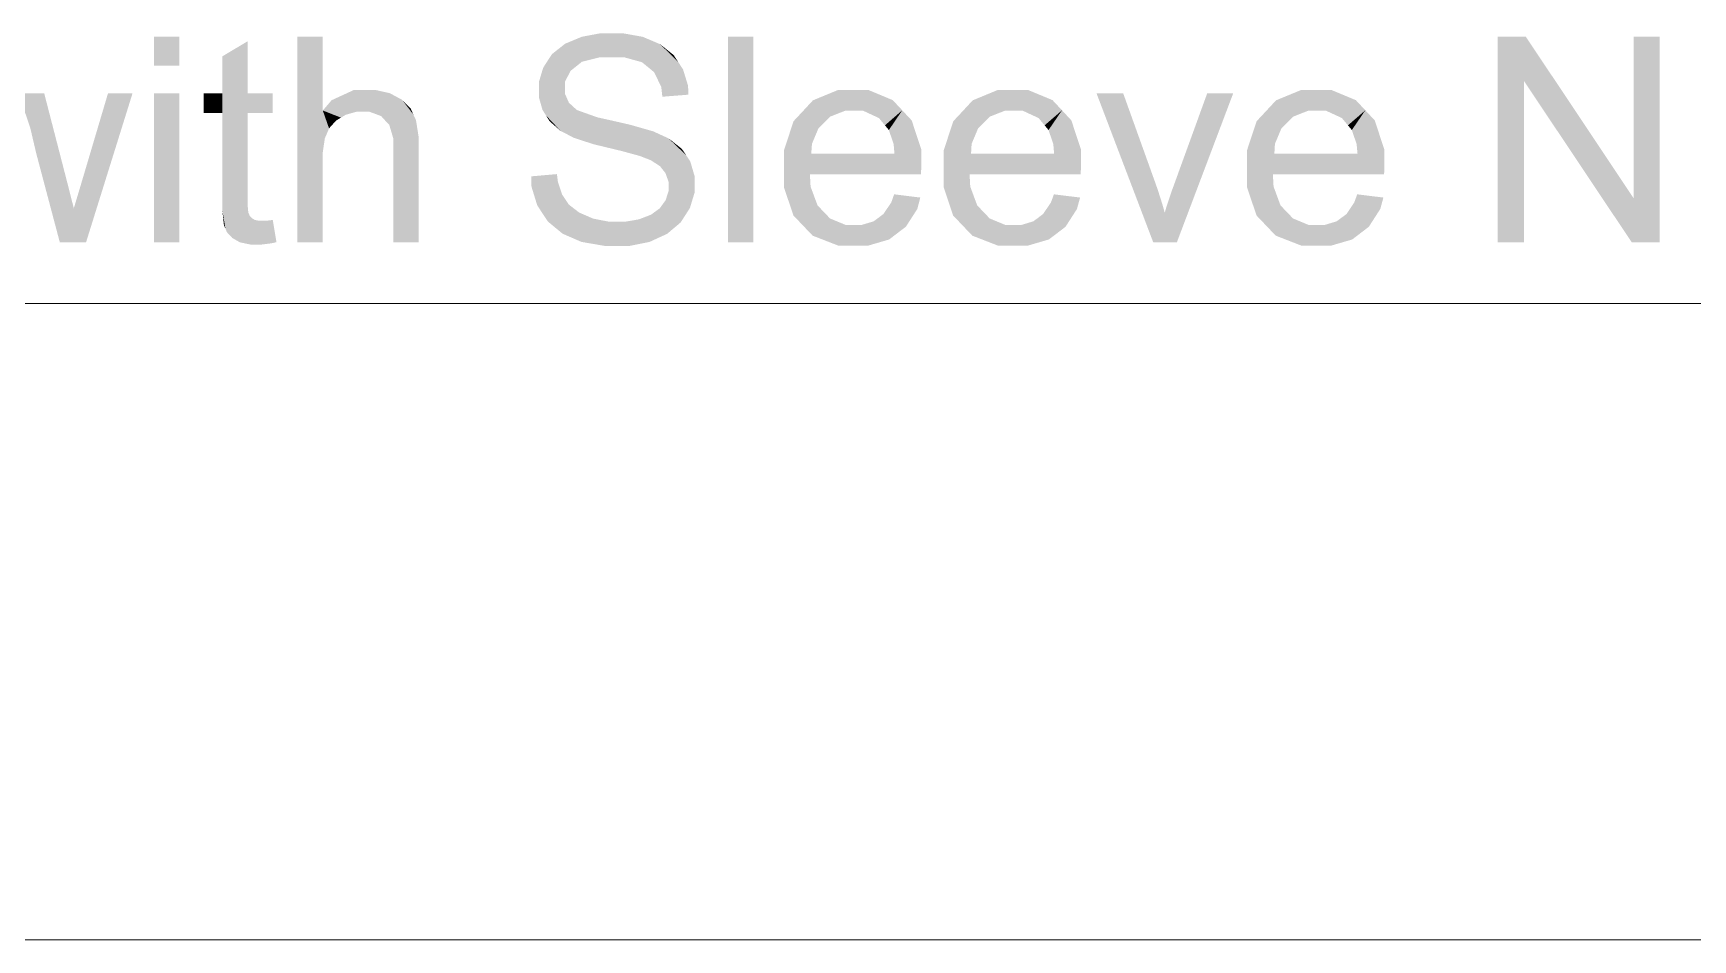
# Model space of a CAD drawing. Header units: millimetres. Extents: x 2 to 579, y 1 to 405.
# Drawn here: x 236.47 to 253.45, y 62.07 to 71.35 of the extents above; entities that cross this region are included whole.
import ezdxf

# ---------------------------------------------------------------- set-up
doc = ezdxf.new("R2010")
doc.units = ezdxf.units.MM
doc.linetypes.add('XKITLINE00', pattern=[0])
doc.layers.add('LinkedObject', color=7, linetype='Continuous', lineweight=0)

# ---------------------------------------------------------------- blocks, each defined once
blk = doc.blocks.new('*A4')
at = {"layer": 'LinkedObject'}
for points in [[(242.275, 71.35), (242.266, 71.104), (242.082, 71.314)], [(242.381, 71.35), (242.266, 71.104), (242.275, 71.35)], [(242.266, 71.104), (242.381, 71.35), (242.392, 71.104)], [(242.381, 71.35), (242.513, 71.104), (242.392, 71.104)], [(242.705, 71.313), (242.381, 71.35), (242.498, 71.35)], [(242.794, 71.275), (242.381, 71.35), (242.705, 71.313)], [(242.697, 71.053), (242.381, 71.35), (242.794, 71.275)], [(242.513, 71.104), (242.381, 71.35), (242.697, 71.053)], [(237.962, 71.315), (237.703, 71.018), (237.703, 71.315)], [(237.962, 71.018), (237.703, 71.018), (237.962, 71.315)], [(238.661, 71.268), (238.402, 70.735), (238.402, 71.113)], [(238.402, 70.735), (238.661, 71.268), (238.402, 70.535)], [(238.661, 70.735), (238.402, 70.535), (238.661, 71.268)], [(239.43, 71.315), (239.171, 69.209), (239.171, 71.315)], [(239.43, 70.559), (239.171, 69.209), (239.43, 71.315)], [(241.909, 71.242), (242.024, 71.011), (241.777, 71.137)], [(242.082, 71.058), (241.909, 71.242), (241.995, 71.278)], [(242.024, 71.011), (241.909, 71.242), (242.082, 71.058)], [(242.082, 71.314), (242.266, 71.104), (241.995, 71.278)], [(241.995, 71.278), (242.266, 71.104), (242.082, 71.058)], [(242.794, 71.275), (242.759, 71.002), (242.697, 71.053)], [(242.883, 71.237), (242.759, 71.002), (242.794, 71.275)], [(242.759, 71.002), (242.883, 71.237), (242.821, 70.951)], [(242.821, 70.951), (242.883, 71.237), (243.069, 71.053)], [(243.069, 71.053), (242.883, 71.237), (243.021, 71.126)], [(243.835, 71.315), (243.576, 69.209), (243.576, 71.315)], [(243.835, 69.209), (243.576, 69.209), (243.835, 71.315)], [(251.455, 71.315), (251.722, 70.862), (251.455, 69.209)], [(251.722, 70.862), (251.455, 71.315), (251.741, 71.315)], [(251.722, 70.862), (251.741, 71.315), (252.826, 69.209)], [(252.826, 69.209), (251.741, 71.315), (252.845, 69.661)], [(253.112, 71.315), (252.845, 69.661), (252.845, 71.315)], [(253.112, 69.209), (252.845, 69.661), (253.112, 71.315)], [(241.731, 71.068), (241.641, 70.769), (241.686, 70.998)], [(241.966, 70.965), (241.641, 70.769), (241.731, 71.068)], [(241.686, 70.998), (241.641, 70.769), (241.641, 70.849)], [(241.777, 71.137), (242.024, 71.011), (241.731, 71.068)], [(241.731, 71.068), (242.024, 71.011), (241.966, 70.965)], [(243.069, 71.053), (242.894, 70.8), (242.821, 70.951)], [(243.117, 70.979), (242.894, 70.8), (243.069, 71.053)], [(241.908, 70.853), (241.641, 70.769), (241.966, 70.965)], [(241.641, 70.769), (241.908, 70.853), (241.908, 70.788)], [(243.168, 70.813), (242.894, 70.8), (243.117, 70.979)], [(251.455, 69.209), (251.722, 70.862), (251.722, 69.209)], [(236.579, 70.735), (236.436, 70.383), (236.316, 70.735)], [(236.436, 70.383), (236.579, 70.735), (236.497, 70.122)], [(236.497, 70.122), (236.579, 70.735), (236.808, 69.849)], [(237.483, 70.735), (236.97, 69.852), (237.232, 70.735)], [(237.007, 69.209), (236.97, 69.852), (237.483, 70.735)], [(237.962, 70.735), (237.703, 69.209), (237.703, 70.735)], [(237.962, 69.209), (237.703, 69.209), (237.962, 70.735)], [(238.21, 70.735), (238.402, 70.535), (238.21, 70.535)], [(238.402, 70.735), (238.402, 70.535), (238.21, 70.735)], [(238.661, 70.535), (238.402, 70.535), (238.661, 70.735)], [(238.918, 70.535), (238.661, 70.735), (238.918, 70.735)], [(238.661, 70.535), (238.661, 70.735), (238.918, 70.535)], [(239.748, 70.769), (239.43, 70.559), (239.52, 70.664)], [(239.885, 70.769), (239.43, 70.559), (239.748, 70.769)], [(239.774, 70.546), (239.43, 70.559), (239.885, 70.769)], [(239.774, 70.546), (239.885, 70.769), (239.832, 70.546)], [(239.832, 70.546), (239.885, 70.769), (239.908, 70.546)], [(239.885, 70.769), (240.027, 70.502), (239.908, 70.546)], [(239.97, 70.769), (240.027, 70.502), (239.885, 70.769)], [(240.117, 70.736), (240.027, 70.502), (239.97, 70.769)], [(240.179, 70.702), (240.027, 70.502), (240.117, 70.736)], [(240.179, 70.702), (240.068, 70.457), (240.027, 70.502)], [(240.241, 70.669), (240.068, 70.457), (240.179, 70.702)], [(240.068, 70.457), (240.241, 70.669), (240.11, 70.413)], [(240.11, 70.413), (240.241, 70.669), (240.357, 70.518)], [(240.357, 70.518), (240.241, 70.669), (240.331, 70.577)], [(241.908, 70.731), (241.641, 70.769), (241.908, 70.788)], [(241.641, 70.769), (241.908, 70.731), (241.641, 70.697)], [(241.641, 70.697), (241.908, 70.731), (241.678, 70.566)], [(241.678, 70.566), (241.908, 70.731), (241.715, 70.507)], [(241.715, 70.507), (241.908, 70.731), (241.949, 70.638)], [(243.172, 70.721), (242.894, 70.8), (243.168, 70.813)], [(242.894, 70.8), (243.172, 70.721), (242.905, 70.7)], [(244.446, 70.663), (244.624, 70.497), (244.347, 70.556)], [(244.861, 70.769), (244.446, 70.663), (244.703, 70.769)], [(244.774, 70.556), (244.446, 70.663), (244.861, 70.769)], [(244.624, 70.497), (244.446, 70.663), (244.774, 70.556)], [(244.774, 70.556), (244.861, 70.769), (244.863, 70.556)], [(244.861, 70.769), (244.961, 70.556), (244.863, 70.556)], [(245.263, 70.665), (244.861, 70.769), (245.014, 70.769)], [(245.36, 70.561), (244.861, 70.769), (245.263, 70.665)], [(245.121, 70.482), (244.861, 70.769), (245.36, 70.561)], [(244.961, 70.556), (244.861, 70.769), (245.121, 70.482)], [(246.081, 70.663), (246.258, 70.497), (245.982, 70.556)], [(246.495, 70.769), (246.081, 70.663), (246.337, 70.769)], [(246.408, 70.556), (246.081, 70.663), (246.495, 70.769)], [(246.258, 70.497), (246.081, 70.663), (246.408, 70.556)], [(246.408, 70.556), (246.495, 70.769), (246.497, 70.556)], [(246.495, 70.769), (246.595, 70.556), (246.497, 70.556)], [(246.898, 70.665), (246.495, 70.769), (246.648, 70.769)], [(246.995, 70.561), (246.495, 70.769), (246.898, 70.665)], [(246.755, 70.482), (246.495, 70.769), (246.995, 70.561)], [(246.595, 70.556), (246.495, 70.769), (246.755, 70.482)], [(247.621, 70.735), (247.929, 69.209), (247.348, 70.735)], [(247.949, 69.821), (247.929, 69.209), (247.621, 70.735)], [(248.747, 70.735), (248.143, 69.804), (248.481, 70.735)], [(248.17, 69.209), (248.143, 69.804), (248.747, 70.735)], [(249.185, 70.663), (249.363, 70.497), (249.086, 70.556)], [(249.599, 70.769), (249.185, 70.663), (249.442, 70.769)], [(249.512, 70.556), (249.185, 70.663), (249.599, 70.769)], [(249.363, 70.497), (249.185, 70.663), (249.512, 70.556)], [(249.512, 70.556), (249.599, 70.769), (249.601, 70.556)], [(249.599, 70.769), (249.699, 70.556), (249.601, 70.556)], [(250.002, 70.665), (249.599, 70.769), (249.752, 70.769)], [(250.099, 70.561), (249.599, 70.769), (250.002, 70.665)], [(249.859, 70.482), (249.599, 70.769), (250.099, 70.561)], [(249.699, 70.556), (249.599, 70.769), (249.859, 70.482)], [(238.402, 69.655), (238.661, 70.535), (238.661, 69.641)], [(238.402, 70.535), (238.661, 70.535), (238.402, 69.655)], [(239.43, 70.133), (239.171, 69.209), (239.43, 70.559)], [(239.43, 70.133), (239.43, 70.559), (239.451, 70.274)], [(239.451, 70.274), (239.43, 70.559), (239.473, 70.325)], [(239.473, 70.325), (239.43, 70.559), (239.494, 70.376)], [(239.494, 70.376), (239.43, 70.559), (239.566, 70.456)], [(239.566, 70.456), (239.43, 70.559), (239.616, 70.486)], [(239.616, 70.486), (239.43, 70.559), (239.667, 70.516)], [(239.667, 70.516), (239.43, 70.559), (239.774, 70.546)], [(240.357, 70.518), (240.152, 70.272), (240.11, 70.413)], [(240.384, 70.459), (240.152, 70.272), (240.357, 70.518)], [(241.949, 70.638), (241.864, 70.35), (241.715, 70.507)], [(241.715, 70.507), (241.864, 70.35), (241.752, 70.448)], [(241.99, 70.601), (241.864, 70.35), (241.949, 70.638)], [(241.864, 70.35), (241.99, 70.601), (241.939, 70.311)], [(241.939, 70.311), (241.99, 70.601), (242.03, 70.564)], [(241.939, 70.311), (242.03, 70.564), (241.997, 70.28)], [(241.997, 70.28), (242.03, 70.564), (242.2, 70.214)], [(242.2, 70.214), (242.03, 70.564), (242.24, 70.489)], [(242.2, 70.214), (242.24, 70.489), (242.345, 70.179)], [(242.345, 70.179), (242.24, 70.489), (242.41, 70.451)], [(244.347, 70.556), (244.149, 70.151), (244.248, 70.45)], [(244.503, 70.378), (244.149, 70.151), (244.347, 70.556)], [(244.347, 70.556), (244.624, 70.497), (244.503, 70.378)], [(245.121, 70.482), (245.36, 70.561), (245.183, 70.407)], [(245.36, 70.561), (245.223, 70.359), (245.183, 70.407)], [(245.223, 70.359), (245.36, 70.561), (245.272, 70.215)], [(245.272, 70.215), (245.36, 70.561), (245.554, 70.163)], [(245.554, 70.163), (245.36, 70.561), (245.457, 70.457)], [(245.982, 70.556), (245.784, 70.151), (245.883, 70.45)], [(246.137, 70.378), (245.784, 70.151), (245.982, 70.556)], [(245.982, 70.556), (246.258, 70.497), (246.137, 70.378)], [(246.755, 70.482), (246.995, 70.561), (246.817, 70.407)], [(246.995, 70.561), (246.857, 70.359), (246.817, 70.407)], [(246.857, 70.359), (246.995, 70.561), (246.906, 70.215)], [(246.906, 70.215), (246.995, 70.561), (247.188, 70.163)], [(247.188, 70.163), (246.995, 70.561), (247.091, 70.457)], [(249.086, 70.556), (248.888, 70.151), (248.987, 70.45)], [(249.241, 70.378), (248.888, 70.151), (249.086, 70.556)], [(249.086, 70.556), (249.363, 70.497), (249.241, 70.378)], [(249.859, 70.482), (250.099, 70.561), (249.921, 70.407)], [(250.099, 70.561), (249.961, 70.359), (249.921, 70.407)], [(249.961, 70.359), (250.099, 70.561), (250.01, 70.215)], [(250.01, 70.215), (250.099, 70.561), (250.292, 70.163)], [(250.292, 70.163), (250.099, 70.561), (250.196, 70.457)], [(240.411, 70.288), (240.152, 70.272), (240.384, 70.459)], [(242.345, 70.179), (242.41, 70.451), (242.49, 70.144)], [(242.49, 70.144), (242.41, 70.451), (242.58, 70.412)], [(242.49, 70.144), (242.58, 70.412), (242.677, 70.093)], [(242.677, 70.093), (242.58, 70.412), (242.719, 70.076)], [(242.719, 70.076), (242.58, 70.412), (242.785, 70.051)], [(242.813, 70.345), (242.785, 70.051), (242.58, 70.412)], [(242.876, 70.316), (242.785, 70.051), (242.813, 70.345)], [(242.785, 70.051), (242.876, 70.316), (242.881, 69.989)], [(242.881, 69.989), (242.876, 70.316), (242.968, 70.274)], [(244.436, 70.218), (244.149, 70.151), (244.503, 70.378)], [(246.07, 70.218), (245.784, 70.151), (246.137, 70.378)], [(249.174, 70.218), (248.888, 70.151), (249.241, 70.378)], [(240.411, 70.176), (240.152, 70.272), (240.411, 70.288)], [(240.152, 70.272), (240.411, 70.176), (240.152, 70.175)], [(240.152, 69.209), (240.411, 70.176), (240.411, 69.209)], [(240.152, 70.175), (240.411, 70.176), (240.152, 69.209)], [(242.881, 69.989), (242.968, 70.274), (242.91, 69.952)], [(242.91, 69.952), (242.968, 70.274), (242.939, 69.915)], [(242.968, 70.274), (243.148, 70.102), (242.939, 69.915)], [(243.148, 70.102), (242.968, 70.274), (243.104, 70.167)], [(244.149, 70.151), (244.436, 70.218), (244.429, 70.118)], [(244.429, 70.118), (244.149, 69.959), (244.149, 70.151)], [(245.272, 70.215), (245.554, 70.163), (245.28, 70.118)], [(245.554, 69.975), (245.28, 70.118), (245.554, 70.163)], [(245.784, 70.151), (246.07, 70.218), (246.064, 70.118)], [(246.064, 70.118), (245.784, 69.959), (245.784, 70.151)], [(246.906, 70.215), (247.188, 70.163), (246.914, 70.118)], [(247.188, 69.975), (246.914, 70.118), (247.188, 70.163)], [(248.888, 70.151), (249.174, 70.218), (249.168, 70.118)], [(249.168, 70.118), (248.888, 69.959), (248.888, 70.151)], [(250.01, 70.215), (250.292, 70.163), (250.019, 70.118)], [(250.292, 69.975), (250.019, 70.118), (250.292, 70.163)], [(236.808, 69.849), (236.739, 69.209), (236.497, 70.122)], [(239.43, 70.043), (239.171, 69.209), (239.43, 70.133)], [(239.171, 69.209), (239.43, 70.043), (239.43, 69.209)], [(242.939, 69.915), (243.148, 70.102), (242.968, 69.829)], [(242.968, 69.829), (243.148, 70.102), (243.191, 70.037)], [(242.968, 69.829), (243.191, 70.037), (242.968, 69.779)], [(242.968, 69.779), (243.191, 70.037), (242.968, 69.731)], [(243.191, 70.037), (243.235, 69.803), (242.968, 69.731)], [(243.235, 69.803), (243.191, 70.037), (243.235, 69.887)], [(244.429, 70.118), (245.554, 69.975), (244.149, 69.959)], [(245.554, 69.963), (244.149, 69.959), (245.554, 69.975)], [(245.28, 70.118), (245.554, 69.975), (244.429, 70.118)], [(246.064, 70.118), (247.188, 69.975), (245.784, 69.959)], [(247.188, 69.963), (245.784, 69.959), (247.188, 69.975)], [(246.914, 70.118), (247.188, 69.975), (246.064, 70.118)], [(249.168, 70.118), (250.292, 69.975), (248.888, 69.959)], [(250.292, 69.963), (248.888, 69.959), (250.292, 69.975)], [(250.019, 70.118), (250.292, 69.975), (249.168, 70.118)], [(236.882, 69.558), (236.739, 69.209), (236.808, 69.849)], [(236.97, 69.852), (237.007, 69.209), (236.882, 69.558)], [(241.836, 69.829), (241.563, 69.885), (241.826, 69.908)], [(241.563, 69.885), (241.678, 69.506), (241.566, 69.779)], [(241.836, 69.829), (241.678, 69.506), (241.563, 69.885)], [(241.879, 69.699), (241.678, 69.506), (241.836, 69.829)], [(245.553, 69.929), (244.149, 69.959), (245.554, 69.963)], [(244.149, 69.959), (244.345, 69.381), (244.149, 69.773)], [(244.422, 69.78), (244.345, 69.381), (244.149, 69.959)], [(244.422, 69.78), (244.149, 69.959), (244.415, 69.906)], [(245.553, 69.906), (244.149, 69.959), (245.553, 69.929)], [(244.415, 69.906), (244.149, 69.959), (245.553, 69.906)], [(247.187, 69.929), (245.784, 69.959), (247.188, 69.963)], [(245.784, 69.959), (245.979, 69.381), (245.784, 69.773)], [(246.056, 69.78), (245.979, 69.381), (245.784, 69.959)], [(246.056, 69.78), (245.784, 69.959), (246.049, 69.906)], [(247.187, 69.906), (245.784, 69.959), (247.187, 69.929)], [(246.049, 69.906), (245.784, 69.959), (247.187, 69.906)], [(247.975, 69.747), (247.929, 69.209), (247.949, 69.821)], [(250.292, 69.929), (248.888, 69.959), (250.292, 69.963)], [(248.888, 69.959), (249.084, 69.381), (248.888, 69.773)], [(249.16, 69.78), (249.084, 69.381), (248.888, 69.959)], [(249.16, 69.78), (248.888, 69.959), (249.153, 69.906)], [(250.291, 69.906), (248.888, 69.959), (250.292, 69.929)], [(249.153, 69.906), (248.888, 69.959), (250.291, 69.906)], [(238.661, 69.641), (238.402, 69.539), (238.402, 69.655)], [(238.661, 69.586), (238.402, 69.539), (238.661, 69.641)], [(241.566, 69.779), (241.678, 69.506), (241.624, 69.59)], [(241.678, 69.506), (241.879, 69.699), (241.733, 69.423)], [(241.733, 69.423), (241.879, 69.699), (241.884, 69.298)], [(241.913, 69.648), (241.884, 69.298), (241.879, 69.699)], [(241.947, 69.597), (241.884, 69.298), (241.913, 69.648)], [(242.938, 69.64), (243.187, 69.561), (242.908, 69.599)], [(242.938, 69.64), (243.235, 69.803), (243.187, 69.561)], [(242.968, 69.731), (243.235, 69.803), (242.938, 69.64)], [(243.187, 69.561), (243.235, 69.803), (243.235, 69.719)], [(244.149, 69.773), (244.345, 69.381), (244.247, 69.484)], [(244.493, 69.588), (244.345, 69.381), (244.422, 69.78)], [(245.168, 69.5), (245.545, 69.668), (245.397, 69.369)], [(245.248, 69.619), (245.545, 69.668), (245.168, 69.5)], [(245.545, 69.668), (245.248, 69.619), (245.277, 69.701)], [(245.397, 69.369), (245.545, 69.668), (245.514, 69.551)], [(245.784, 69.773), (245.979, 69.381), (245.881, 69.484)], [(246.127, 69.588), (245.979, 69.381), (246.056, 69.78)], [(246.802, 69.5), (247.18, 69.668), (247.031, 69.369)], [(246.882, 69.619), (247.18, 69.668), (246.802, 69.5)], [(247.18, 69.668), (246.882, 69.619), (246.912, 69.701)], [(247.031, 69.369), (247.18, 69.668), (247.148, 69.551)], [(248.024, 69.593), (247.929, 69.209), (247.975, 69.747)], [(248.112, 69.719), (248.17, 69.209), (248.064, 69.574)], [(248.143, 69.804), (248.17, 69.209), (248.112, 69.719)], [(248.888, 69.773), (249.084, 69.381), (248.986, 69.484)], [(249.231, 69.588), (249.084, 69.381), (249.16, 69.78)], [(249.907, 69.5), (250.284, 69.668), (250.135, 69.369)], [(249.986, 69.619), (250.284, 69.668), (249.907, 69.5)], [(250.284, 69.668), (249.986, 69.619), (250.016, 69.701)], [(250.135, 69.369), (250.284, 69.668), (250.252, 69.551)], [(252.845, 69.661), (253.112, 69.209), (252.826, 69.209)], [(236.739, 69.209), (236.882, 69.558), (237.007, 69.209)], [(238.661, 69.586), (238.434, 69.349), (238.402, 69.539)], [(238.402, 69.539), (238.434, 69.349), (238.418, 69.386)], [(238.668, 69.515), (238.434, 69.349), (238.661, 69.586)], [(238.675, 69.499), (238.434, 69.349), (238.668, 69.515)], [(238.434, 69.349), (238.675, 69.499), (238.681, 69.483)], [(238.434, 69.349), (238.681, 69.483), (238.449, 69.313)], [(238.449, 69.313), (238.681, 69.483), (238.504, 69.254)], [(238.504, 69.254), (238.681, 69.483), (238.543, 69.232)], [(238.543, 69.232), (238.681, 69.483), (238.703, 69.458)], [(241.947, 69.597), (241.981, 69.256), (241.884, 69.298)], [(242.053, 69.515), (241.981, 69.256), (241.947, 69.597)], [(241.981, 69.256), (242.053, 69.515), (242.077, 69.214)], [(242.124, 69.484), (242.077, 69.214), (242.053, 69.515)], [(242.196, 69.453), (242.077, 69.214), (242.124, 69.484)], [(242.727, 69.469), (243.091, 69.412), (242.666, 69.445)], [(242.788, 69.492), (243.091, 69.412), (242.727, 69.469)], [(242.879, 69.558), (243.139, 69.486), (242.788, 69.492)], [(242.788, 69.492), (243.139, 69.486), (243.091, 69.412)], [(242.908, 69.599), (243.187, 69.561), (242.879, 69.558)], [(243.139, 69.486), (242.879, 69.558), (243.187, 69.561)], [(244.345, 69.381), (244.493, 69.588), (244.443, 69.278)], [(244.557, 69.521), (244.443, 69.278), (244.493, 69.588)], [(244.621, 69.454), (244.443, 69.278), (244.557, 69.521)], [(245.168, 69.5), (245.397, 69.369), (245.118, 69.462)], [(245.979, 69.381), (246.127, 69.588), (246.077, 69.278)], [(246.191, 69.521), (246.077, 69.278), (246.127, 69.588)], [(246.255, 69.454), (246.077, 69.278), (246.191, 69.521)], [(246.802, 69.5), (247.031, 69.369), (246.752, 69.462)], [(248.046, 69.513), (247.929, 69.209), (248.024, 69.593)], [(248.046, 69.513), (248.17, 69.209), (247.929, 69.209)], [(248.064, 69.574), (248.17, 69.209), (248.046, 69.513)], [(249.084, 69.381), (249.231, 69.588), (249.182, 69.278)], [(249.295, 69.521), (249.182, 69.278), (249.231, 69.588)], [(249.359, 69.454), (249.182, 69.278), (249.295, 69.521)], [(249.907, 69.5), (250.135, 69.369), (249.856, 69.462)], [(238.703, 69.458), (238.581, 69.21), (238.543, 69.232)], [(238.719, 69.448), (238.581, 69.21), (238.703, 69.458)], [(238.734, 69.439), (238.581, 69.21), (238.719, 69.448)], [(238.581, 69.21), (238.734, 69.439), (238.69, 69.187)], [(238.69, 69.187), (238.734, 69.439), (238.761, 69.187)], [(238.761, 69.187), (238.734, 69.439), (238.777, 69.43)], [(238.777, 69.43), (238.804, 69.187), (238.761, 69.187)], [(238.806, 69.43), (238.804, 69.187), (238.777, 69.43)], [(238.806, 69.43), (238.901, 69.199), (238.804, 69.187)], [(238.827, 69.43), (238.901, 69.199), (238.806, 69.43)], [(238.901, 69.199), (238.827, 69.43), (238.883, 69.434)], [(238.956, 69.211), (238.883, 69.434), (238.918, 69.439)], [(238.901, 69.199), (238.883, 69.434), (238.956, 69.211)], [(242.196, 69.453), (242.316, 69.173), (242.077, 69.214)], [(242.357, 69.421), (242.316, 69.173), (242.196, 69.453)], [(242.357, 69.421), (242.459, 69.173), (242.316, 69.173)], [(242.446, 69.421), (242.459, 69.173), (242.357, 69.421)], [(242.446, 69.421), (242.571, 69.173), (242.459, 69.173)], [(242.526, 69.421), (242.571, 69.173), (242.446, 69.421)], [(242.666, 69.445), (242.863, 69.255), (242.526, 69.421)], [(242.526, 69.421), (242.863, 69.255), (242.571, 69.173)], [(242.953, 69.296), (242.666, 69.445), (243.091, 69.412)], [(242.863, 69.255), (242.666, 69.445), (242.953, 69.296)], [(244.621, 69.454), (244.875, 69.175), (244.443, 69.278)], [(244.78, 69.388), (244.875, 69.175), (244.621, 69.454)], [(244.875, 69.388), (244.875, 69.175), (244.78, 69.388)], [(244.946, 69.388), (245.311, 69.304), (244.875, 69.175)], [(244.946, 69.388), (244.875, 69.175), (244.875, 69.388)], [(244.875, 69.175), (245.311, 69.304), (245.008, 69.175)], [(245.068, 69.425), (245.311, 69.304), (244.946, 69.388)], [(245.008, 69.175), (245.311, 69.304), (245.226, 69.239)], [(245.118, 69.462), (245.397, 69.369), (245.068, 69.425)], [(245.311, 69.304), (245.068, 69.425), (245.397, 69.369)], [(246.255, 69.454), (246.51, 69.175), (246.077, 69.278)], [(246.414, 69.388), (246.51, 69.175), (246.255, 69.454)], [(246.51, 69.388), (246.51, 69.175), (246.414, 69.388)], [(246.581, 69.388), (246.946, 69.304), (246.51, 69.175)], [(246.581, 69.388), (246.51, 69.175), (246.51, 69.388)], [(246.51, 69.175), (246.946, 69.304), (246.642, 69.175)], [(246.702, 69.425), (246.946, 69.304), (246.581, 69.388)], [(246.642, 69.175), (246.946, 69.304), (246.86, 69.239)], [(246.752, 69.462), (247.031, 69.369), (246.702, 69.425)], [(246.946, 69.304), (246.702, 69.425), (247.031, 69.369)], [(249.359, 69.454), (249.614, 69.175), (249.182, 69.278)], [(249.518, 69.388), (249.614, 69.175), (249.359, 69.454)], [(249.614, 69.388), (249.614, 69.175), (249.518, 69.388)], [(249.685, 69.388), (250.05, 69.304), (249.614, 69.175)], [(249.685, 69.388), (249.614, 69.175), (249.614, 69.388)], [(249.614, 69.175), (250.05, 69.304), (249.746, 69.175)], [(249.806, 69.425), (250.05, 69.304), (249.685, 69.388)], [(249.746, 69.175), (250.05, 69.304), (249.965, 69.239)], [(249.856, 69.462), (250.135, 69.369), (249.806, 69.425)], [(250.05, 69.304), (249.806, 69.425), (250.135, 69.369)], [(242.571, 69.173), (242.863, 69.255), (242.774, 69.214)], [(244.443, 69.278), (244.875, 69.175), (244.708, 69.175)], [(246.077, 69.278), (246.51, 69.175), (246.342, 69.175)], [(249.182, 69.278), (249.614, 69.175), (249.447, 69.175)]]:
    blk.add_hatch(color=7, dxfattribs=at).paths.add_polyline_path(points, flags=17)
at = {"layer": 'LinkedObject', "color": 7, "linetype": 'XKITLINE00', "lineweight": 0}
for p, q in [((235.384, 68.585), (237.507, 68.585)), ((237.507, 68.585), (238.16, 68.585)), ((238.16, 68.585), (238.977, 68.585)), ((238.977, 68.585), (240.611, 68.585)), ((240.611, 68.585), (241.428, 68.585)), ((241.428, 68.585), (243.389, 68.585)), ((243.389, 68.585), (244.042, 68.585)), ((244.042, 68.585), (245.676, 68.585)), ((245.676, 68.585), (247.31, 68.585)), ((247.31, 68.585), (248.78, 68.585)), ((248.78, 68.585), (250.415, 68.585)), ((250.415, 68.585), (251.232, 68.585)), ((251.232, 68.585), (253.355, 68.585)), ((253.355, 68.585), (254.989, 68.585))]:
    blk.add_line(p, q, dxfattribs=at)
at = {"layer": 'LinkedObject', "color": 2, "linetype": 'XKITLINE00', "lineweight": 0}
blk.add_line((283.682, 62.071), (199.53, 62.071), dxfattribs=at)

msp = doc.modelspace()

# ---------------------------------------------------------------- block references
at = {"lineweight": 0}
msp.add_blockref('*A4', (0, 0), dxfattribs=at)

doc.saveas('drawing.dxf')
